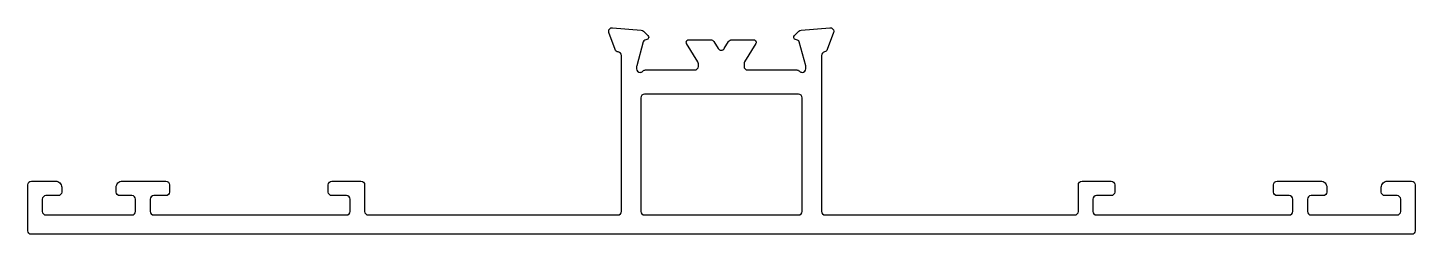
# Model space of a CAD drawing. Extents: x 562 to 676, y 633 to 650.
import ezdxf

# ---------------------------------------------------------------- set-up
doc = ezdxf.new("R2010")
doc.units = 0
doc.layers.get('0').update_dxf_attribs({"linetype": 'CONTINUOUS'})

msp = doc.modelspace()

# ---------------------------------------------------------------- linework, layer by layer
at = {"color": 0}
for points in [[(612.11, 646.22, 0.213422), (612.33, 646.32, -0.213422), (612.56, 646.42), (616.61, 646.42, 0.414214), (616.91, 646.72), (616.91, 646.94, 0.137852), (616.86, 647.1), (615.94, 648.62, -0.137852), (615.91, 648.72, -0.414214), (616.11, 648.92), (617.93, 648.92, -0.261434), (618.18, 648.78), (618.54, 648.19, 0.561225), (619.05, 648.19), (619.41, 648.78, -0.261434), (619.67, 648.92), (621.48, 648.92, -0.414214), (621.68, 648.72, -0.137852), (621.65, 648.62), (620.73, 647.1, 0.137852), (620.68, 646.94), (620.68, 646.72, 0.415222), (620.98, 646.42), (625.04, 646.42, -0.213422), (625.26, 646.32, 0.213422), (625.48, 646.22, 0.414214), (625.78, 646.52), (625.78, 646.68, 0.065543), (625.77, 646.76), (625.24, 648.74, 0.267949), (625.1, 648.88), (624.93, 648.93, -0.267949), (624.79, 649.07, -0.065543), (624.78, 649.12, -0.198912), (624.84, 649.26), (625.21, 649.63, -0.176327), (625.39, 649.71), (627.76, 649.92, -0.02182), (627.78, 649.92, -0.414214), (628.08, 649.62, -0.091642), (628.07, 649.52), (627.55, 648.11, -0.270232), (627.32, 647.91, 0.366383), (627.07, 647.62), (627.07, 634.72, 0.414214), (627.37, 634.42), (647.97, 634.42, 0.414214), (648.27, 634.72), (648.27, 636.92, -0.414214), (648.57, 637.22), (650.97, 637.22, -0.414214), (651.27, 636.92), (651.27, 636.32, -0.414214), (650.97, 636.02), (649.77, 636.02, 0.414214), (649.47, 635.72), (649.47, 634.72, 0.414214), (649.77, 634.42), (665.67, 634.42, 0.414214), (665.97, 634.72), (665.97, 635.72, 0.414214), (665.67, 636.02), (664.67, 636.02, -0.414214), (664.37, 636.32), (664.37, 636.92, -0.414214), (664.67, 637.22), (668.27, 637.22, -0.414214), (668.77, 636.72), (668.77, 636.32, -0.414214), (668.47, 636.02), (667.47, 636.02, 0.414214), (667.17, 635.72), (667.17, 634.72, 0.414214), (667.47, 634.42), (674.57, 634.42, 0.414214), (674.87, 634.72), (674.87, 635.72, 0.414214), (674.57, 636.02), (673.57, 636.02, -0.414214), (673.27, 636.32), (673.27, 636.72, -0.414214), (673.77, 637.22), (675.77, 637.22, -0.414214), (676.07, 636.92), (676.07, 633.12, -0.414214), (675.77, 632.82), (561.87, 632.82, -0.414214), (561.57, 633.12), (561.57, 636.92, -0.414214), (561.87, 637.22), (563.87, 637.22, -0.414214), (564.37, 636.72), (564.37, 636.32, -0.414214), (564.07, 636.02), (563.07, 636.02, 0.414214), (562.77, 635.72), (562.77, 634.72, 0.414214), (563.07, 634.42), (570.17, 634.42, 0.414214), (570.47, 634.72), (570.47, 635.72, 0.414214), (570.17, 636.02), (569.17, 636.02, -0.414214), (568.87, 636.32), (568.87, 636.72, -0.414214), (569.37, 637.22), (572.97, 637.22, -0.414214), (573.27, 636.92), (573.27, 636.32, -0.414214), (572.97, 636.02), (571.97, 636.02, 0.414214), (571.67, 635.72), (571.67, 634.72, 0.414214), (571.97, 634.42), (587.87, 634.42, 0.414214), (588.17, 634.72), (588.17, 635.72, 0.414214), (587.87, 636.02), (586.67, 636.02, -0.414214), (586.37, 636.32), (586.37, 636.92, -0.414214), (586.67, 637.22), (589.07, 637.22, -0.414214), (589.37, 636.92), (589.37, 634.72, 0.414214), (589.67, 634.42), (610.27, 634.42, 0.414214), (610.57, 634.72), (610.57, 647.61, 0.389204), (610.3, 647.91, -0.29178), (610.04, 648.11), (609.53, 649.52, -0.091642), (609.51, 649.62, -0.414214), (609.81, 649.92, -0.02182), (609.83, 649.92), (612.2, 649.71, -0.176327), (612.39, 649.63), (612.75, 649.26, -0.198912), (612.81, 649.12, -0.065543), (612.8, 649.07, -0.267949), (612.66, 648.93), (612.49, 648.88, 0.267949), (612.35, 648.74), (611.82, 646.76, 0.065543), (611.81, 646.68), (611.81, 646.52, 0.414214)], [(612.17, 644.12), (612.17, 634.72, 0.414214), (612.47, 634.42), (625.17, 634.42, 0.414214), (625.47, 634.72), (625.47, 644.12, 0.414214), (625.17, 644.42), (612.47, 644.42, 0.414214)]]:
    msp.add_lwpolyline(points, format="xyb", close=True, dxfattribs=at)

doc.saveas('drawing.dxf')
